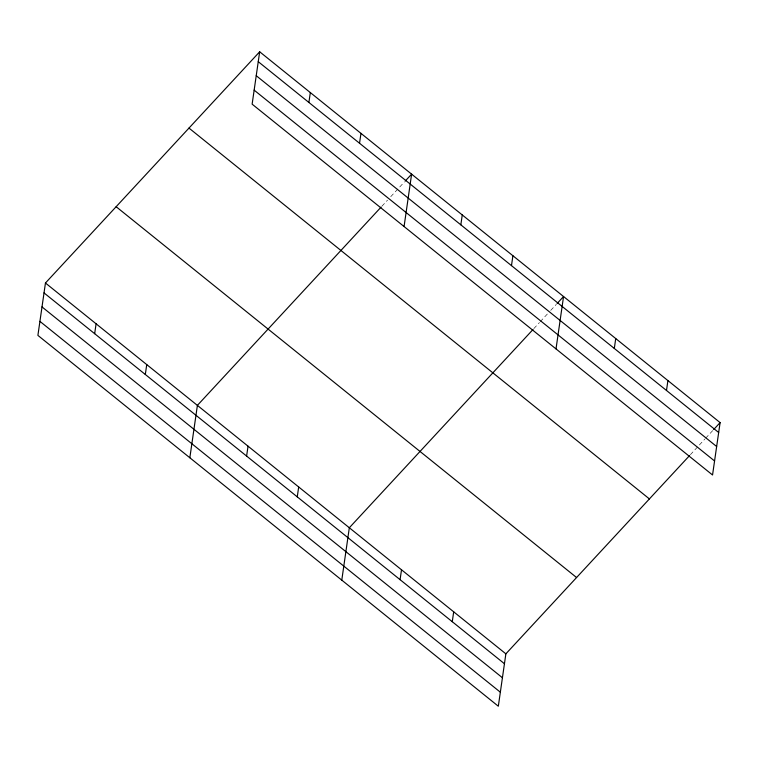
<?xml version="1.0" encoding="UTF-8"?>
<svg xmlns="http://www.w3.org/2000/svg" width="758" height="758" viewBox="0 0 758 758"><rect width="100%" height="100%" fill="white"/><g stroke="black" fill="none" stroke-linecap="round" stroke-linejoin="round"><path stroke-width="0.57" stroke-dasharray="3.79 2.84" d="M381.89 206.242L387.518 200.169M390.73 196.701L404.384 181.967M533.831 328.612L539.459 322.548M540.255 321.676L547.484 313.878M550.706 310.41L556.325 304.337M690.377 454.696L704.836 439.09M705.641 438.228L712.871 430.421"/><path stroke-width="1.14" d="M259.672 51.781L252.13 104.159L712.548 474.991L720.1 422.613L259.672 51.781L45.452 283.009L37.9 335.387L498.328 706.219L505.87 653.841L689.572 455.567M94.665 333.691L96.095 323.799M145.318 374.48L146.739 364.589M189.841 457.756L197.393 405.378L381.084 207.105M246.606 456.06L248.037 446.168M308.894 102.463L310.325 92.58M297.259 496.86L298.68 486.968M359.538 143.262L360.969 133.37M341.782 580.135L349.324 527.758L533.026 329.484M404.071 226.538L411.613 174.16L405.189 181.096M400.082 579.671L401.513 569.779M460.836 224.842L462.257 214.95M452.27 621.702L453.691 611.81M511.479 265.632L512.91 255.74M556.012 348.907L563.554 296.53L557.13 303.475M614.312 348.453L615.733 338.561M666.49 390.484L667.921 380.592M713.676 429.559L720.1 422.613M258.251 61.673L718.679 432.505M256.232 75.696L716.651 446.528M254.148 90.145L714.576 460.978M188.979 128.083L649.407 498.925M116.145 206.707L576.573 577.539M45.452 283.009L505.87 653.841M44.021 292.901L504.449 663.733M42.003 306.914L502.431 677.747M39.918 321.364L500.346 692.196"/></g></svg>
